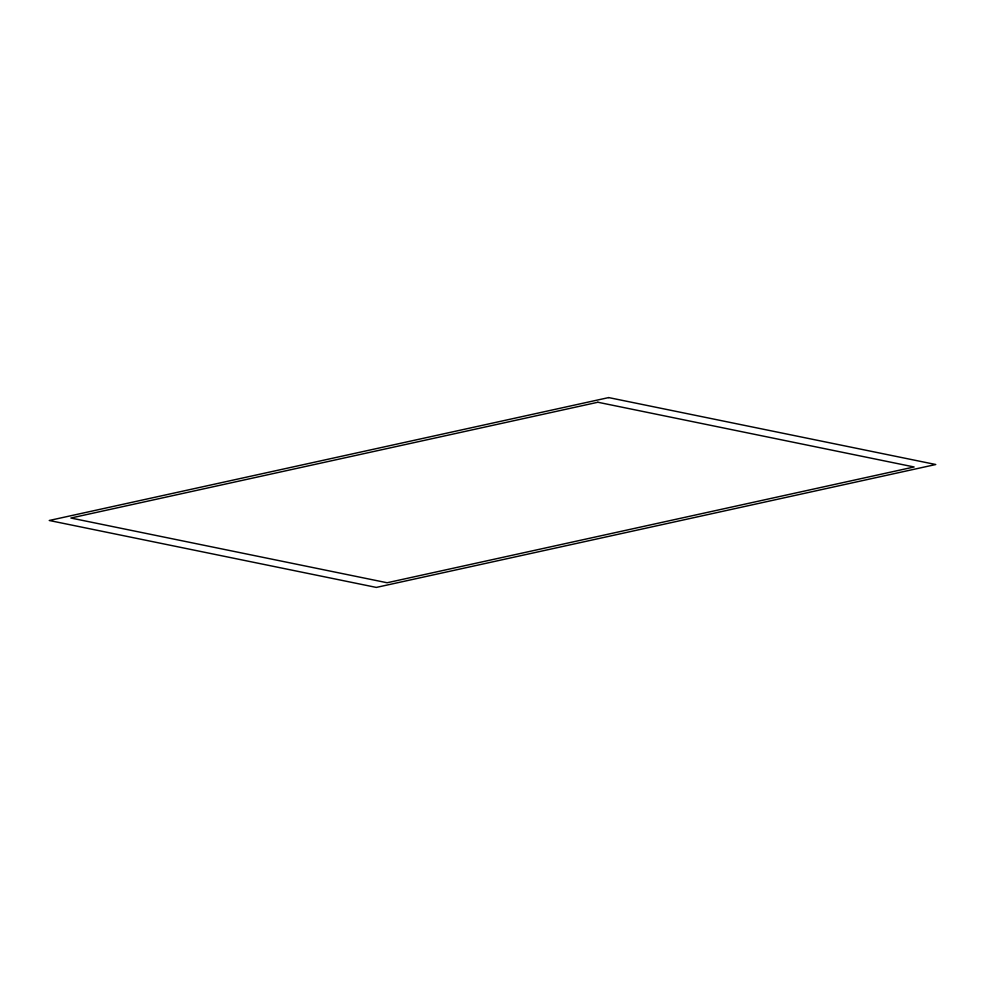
<?xml version="1.0" encoding="UTF-8"?>
<svg xmlns="http://www.w3.org/2000/svg" width="985" height="985" viewBox="0 0 985 985"><rect width="100%" height="100%" fill="white"/><g stroke="black" fill="none" stroke-linecap="round" stroke-linejoin="round"><path stroke-width="1.48" d="M608.681 397.583L49.25 520.486L376.319 587.417L935.75 464.514L608.681 397.583M597.87 402.249L70.895 518.024L387.13 582.751L914.105 466.976L597.87 402.249"/></g></svg>
